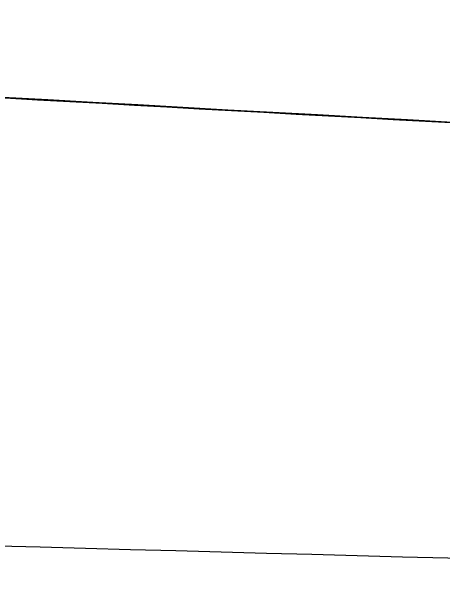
# Model space of a CAD drawing. Header units: millimetres. Extents: x 0 to 1845, y -1231 to 1016.
# Drawn here: x 660.075 to 661.192, y 10.023 to 11.541 of the extents above; entities that cross this region are included whole.
import ezdxf

# ---------------------------------------------------------------- set-up
doc = ezdxf.new("R2010")
doc.units = ezdxf.units.MM
doc.layers.add('Blocks', color=7, linetype='Continuous')
doc.layers.add('Blocks$Inner', color=7, linetype='Continuous', lineweight=25, true_color=0x007f00)
doc.layers.add('Blocks$Outline', color=7, linetype='Continuous', lineweight=35, true_color=0xff3f3f)

# ---------------------------------------------------------------- blocks, each defined once
blk = doc.blocks.new('Falcon Lounge Chair Front')
at = {"layer": 'Blocks$Inner'}
for points, weights in [([(431.3637, 43.5535), (547.2559, 12.5582), (665.1886, 10.0228)], [0.995766463456, 0.961972165988, 0.936208456132]), ([(693.4729, 10.0228), (575.5401, 12.5582), (459.648, 43.5535)], [0.936208456132, 0.961972165988, 0.995766463456])]:
    blk.add_rational_spline(points, weights, degree=2, dxfattribs=at)
at = {"layer": 'Blocks$Outline'}
blk.add_rational_spline([(692.8794, 10.0357), (575.2464, 12.6368), (459.648, 43.5535), (442.3766, 48.1727), (442.3766, 73.031), (442.3766, 118.5318), (442.3766, 164.0327)], [0.936334692308, 0.962054926492, 0.995766463456, 0.766747138837, 0.995766463456, 0.995766463456, 0.995766463456], degree=2, knots=[0.814968, 0.814968, 0.814968, 332.782667, 332.782667, 374.29932, 374.29932, 374.597882, 374.597882, 374.597882], dxfattribs=at)

msp = doc.modelspace()

# ---------------------------------------------------------------- block references
at = {"layer": 'Blocks'}
msp.add_blockref('Falcon Lounge Chair Front', (0, 0), dxfattribs=at)

doc.saveas('drawing.dxf')
